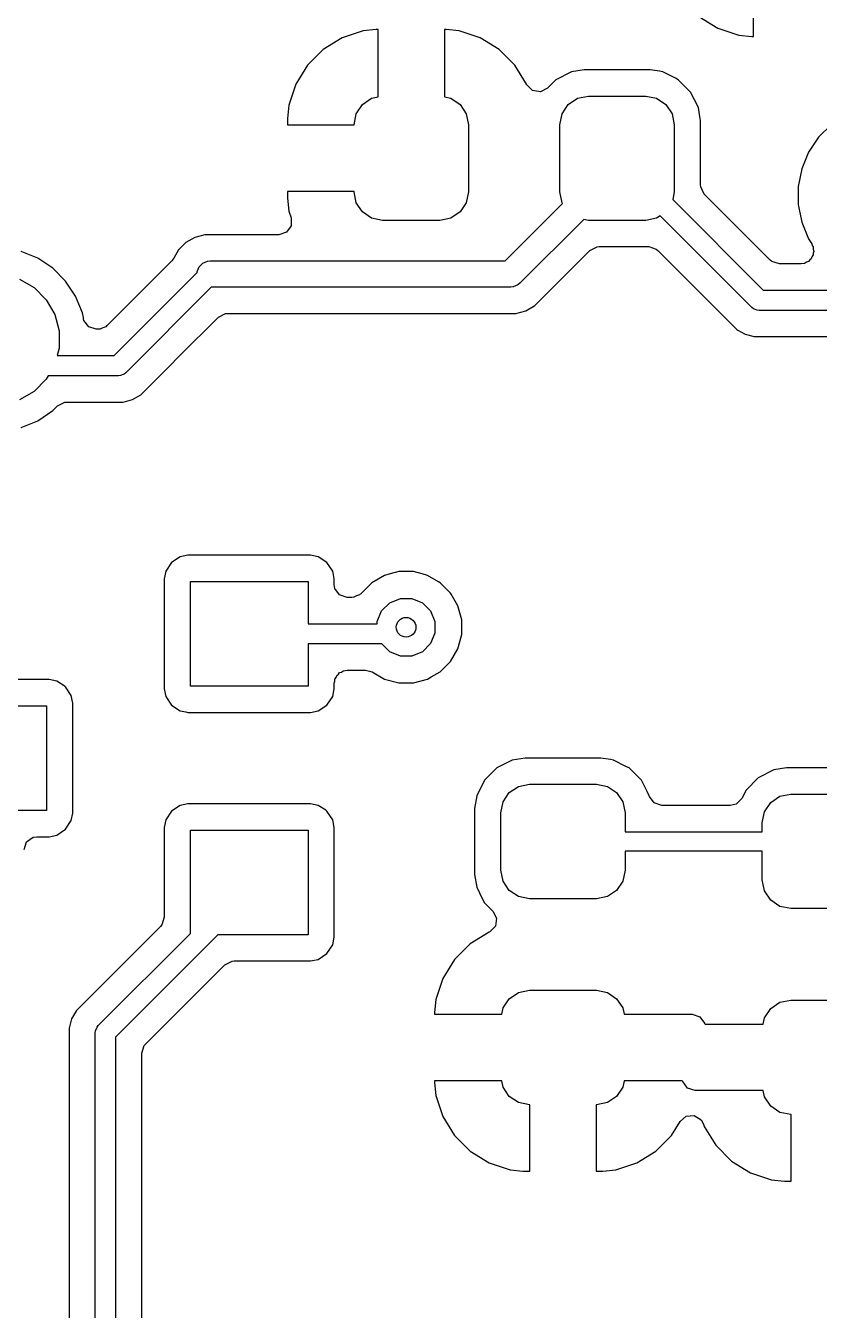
# Model space of a CAD drawing. Extents: x 2.09 to 4.51, y -4.8 to -2.93.
# Drawn here: x 2.9484 to 3.1874, y -4.3591 to -3.9725 of the extents above; entities that cross this region are included whole.
import ezdxf

# ---------------------------------------------------------------- set-up
doc = ezdxf.new("R2010")
doc.units = 0
doc.header["$MEASUREMENT"] = 0
doc.layers.add('BLACK', color=7, linetype='CONTINUOUS')

msp = doc.modelspace()

# ---------------------------------------------------------------- linework, layer by layer
at = {"layer": 'BLACK', "linetype": 'CONTINUOUS'}
for p, q in [((3.16766, -3.97571), (3.16766, -3.95543)), ((3.15118, -3.96969), (3.15687, -3.9732)), ((3.0501, -3.97408), (3.04375, -3.97618)), ((3.05401, -3.97368), (3.0501, -3.97408)), ((3.0501, -3.97408), (3.0501, -3.97408)), ((3.05453, -3.97368), (3.05401, -3.97368)), ((3.05453, -3.99395), (3.05453, -3.97368)), ((3.05453, -3.97368), (3.05453, -3.97368)), ((3.07505, -3.97368), (3.07453, -3.97368)), ((3.07453, -3.97368), (3.07453, -3.97368)), ((3.07453, -3.97368), (3.07453, -3.99395)), ((3.07897, -3.97408), (3.07505, -3.97368)), ((3.08532, -3.97618), (3.07897, -3.97408)), ((3.15687, -3.9732), (3.16322, -3.97531)), ((3.04375, -3.97618), (3.03805, -3.97969)), ((3.09101, -3.97969), (3.08532, -3.97618)), ((3.16322, -3.97531), (3.16714, -3.97571)), ((3.16714, -3.97571), (3.16766, -3.97571)), ((3.03805, -3.97969), (3.03332, -3.98442)), ((3.09574, -3.98442), (3.09101, -3.97969)), ((3.03332, -3.98442), (3.02981, -3.99011)), ((3.09925, -3.99011), (3.09574, -3.98442)), ((3.11663, -3.98578), (3.11276, -3.9864)), ((3.13645, -3.98578), (3.11663, -3.98578)), ((3.11663, -3.98578), (3.11663, -3.98578)), ((3.1393, -3.98623), (3.13645, -3.98578)), ((3.13645, -3.98578), (3.13645, -3.98578)), ((3.10811, -3.98877), (3.10558, -3.9913)), ((3.11276, -3.9864), (3.10811, -3.98877)), ((3.10811, -3.98877), (3.10811, -3.98877)), ((3.11276, -3.9864), (3.11276, -3.9864)), ((3.14032, -3.9864), (3.1393, -3.98623)), ((3.14411, -3.98833), (3.14032, -3.9864)), ((3.14032, -3.9864), (3.14032, -3.9864)), ((3.14498, -3.98877), (3.14411, -3.98833)), ((3.14867, -3.99247), (3.14498, -3.98877)), ((3.02981, -3.99011), (3.02771, -3.99646)), ((3.09929, -3.99019), (3.09925, -3.99011)), ((3.09935, -3.99031), (3.09929, -3.99019)), ((3.10105, -3.99202), (3.09935, -3.99031)), ((3.10343, -3.99239), (3.10105, -3.99202)), ((3.10558, -3.9913), (3.10343, -3.99239)), ((3.15105, -3.99712), (3.14867, -3.99247)), ((3.02771, -3.99646), (3.02731, -4.00038)), ((3.04796, -3.99899), (3.04983, -3.9962)), ((3.04983, -3.9962), (3.05262, -3.99433)), ((3.05262, -3.99433), (3.05453, -3.99395)), ((3.07453, -3.99395), (3.07644, -3.99433)), ((3.07644, -3.99433), (3.07923, -3.9962)), ((3.07923, -3.9962), (3.0811, -3.99899)), ((3.10997, -3.99899), (3.11184, -3.9962)), ((3.11184, -3.9962), (3.11463, -3.99433)), ((3.11463, -3.99433), (3.11793, -3.99368)), ((3.11793, -3.99368), (3.13515, -3.99368)), ((3.13515, -3.99368), (3.13845, -3.99433)), ((3.13845, -3.99433), (3.14124, -3.9962)), ((3.14124, -3.9962), (3.14311, -3.99899)), ((3.15137, -3.99918), (3.15105, -3.99712)), ((3.02731, -4.00038), (3.02731, -4.00238)), ((3.04731, -4.00229), (3.04796, -3.99899)), ((3.0811, -3.99899), (3.08176, -4.00229)), ((3.10932, -4.00229), (3.10997, -3.99899)), ((3.14311, -3.99899), (3.14377, -4.00229)), ((3.15166, -4.00099), (3.15137, -3.99918)), ((3.15166, -4.02039), (3.15166, -4.00099)), ((3.02731, -4.00238), (3.02731, -4.00238)), ((3.02731, -4.00238), (3.04731, -4.00238)), ((3.04731, -4.00238), (3.04731, -4.00229)), ((3.08176, -4.00229), (3.08176, -4.02247)), ((3.10932, -4.02247), (3.10932, -4.00229)), ((3.14377, -4.00229), (3.14377, -4.02247)), ((3.19108, -4.0022), (3.18724, -4.00604)), ((3.18724, -4.00604), (3.18422, -4.01056)), ((3.18422, -4.01056), (3.18214, -4.01558)), ((3.18422, -4.01056), (3.18422, -4.01056)), ((3.18214, -4.01558), (3.18108, -4.02091)), ((3.18214, -4.01558), (3.18214, -4.01558)), ((3.15171, -4.021), (3.15166, -4.02039)), ((3.04731, -4.02238), (3.02731, -4.02238)), ((3.02731, -4.02238), (3.02731, -4.02238)), ((3.02731, -4.02238), (3.02731, -4.02437)), ((3.02731, -4.02437), (3.02771, -4.02829)), ((3.04731, -4.02247), (3.04731, -4.02238)), ((3.04796, -4.02576), (3.04731, -4.02247)), ((3.08176, -4.02247), (3.0811, -4.02576)), ((3.10997, -4.02576), (3.10932, -4.02247)), ((3.14377, -4.02247), (3.1433, -4.02481)), ((3.1528, -4.02315), (3.15171, -4.021)), ((3.17268, -4.04303), (3.1528, -4.02315)), ((3.18108, -4.02091), (3.18108, -4.02634)), ((3.02771, -4.02829), (3.02771, -4.02829)), ((3.02771, -4.02829), (3.02837, -4.03029)), ((3.04983, -4.02856), (3.04796, -4.02576)), ((3.0811, -4.02576), (3.07923, -4.02856)), ((3.09286, -4.04331), (3.11014, -4.02602)), ((3.11014, -4.02602), (3.10997, -4.02576)), ((3.1433, -4.02481), (3.17056, -4.05207)), ((3.18108, -4.02634), (3.18147, -4.02829)), ((3.18147, -4.02829), (3.18194, -4.03064)), ((3.02837, -4.03029), (3.02838, -4.0327)), ((3.05262, -4.03042), (3.04983, -4.02856)), ((3.05592, -4.03108), (3.05262, -4.03042)), ((3.07315, -4.03108), (3.05592, -4.03108)), ((3.07644, -4.03042), (3.07315, -4.03108)), ((3.07923, -4.02856), (3.07644, -4.03042)), ((3.1165, -4.0308), (3.09727, -4.05003)), ((3.11793, -4.03108), (3.1165, -4.0308)), ((3.13515, -4.03108), (3.11793, -4.03108)), ((3.13845, -4.03042), (3.13515, -4.03108)), ((3.13955, -4.02969), (3.13845, -4.03042)), ((3.16713, -4.05728), (3.13955, -4.02969)), ((3.18194, -4.03064), (3.18214, -4.03167)), ((3.18214, -4.03167), (3.18214, -4.03167)), ((3.18214, -4.03167), (3.18422, -4.03669)), ((3.00238, -4.03541), (2.99937, -4.03622)), ((3.02467, -4.03541), (3.00238, -4.03541)), ((3.02469, -4.03541), (3.02467, -4.03541)), ((3.02698, -4.03466), (3.02469, -4.03541)), ((3.02838, -4.0327), (3.02698, -4.03466)), ((2.99447, -4.03998), (2.99302, -4.0425)), ((2.99667, -4.03778), (2.99447, -4.03998)), ((2.99937, -4.03622), (2.99667, -4.03778)), ((2.99667, -4.03778), (2.99667, -4.03778)), ((2.99937, -4.03622), (2.99937, -4.03622)), ((3.11835, -4.04011), (3.1205, -4.03902)), ((3.1205, -4.03902), (3.12111, -4.03897)), ((3.12111, -4.03897), (3.13605, -4.03897)), ((3.13605, -4.03897), (3.13834, -4.03972)), ((3.13834, -4.03972), (3.13881, -4.04011)), ((3.18422, -4.03669), (3.18422, -4.03669)), ((3.18422, -4.03669), (3.18517, -4.03811)), ((3.18517, -4.03811), (3.18532, -4.03863)), ((3.18532, -4.03863), (3.18564, -4.03907)), ((3.18564, -4.03907), (3.18564, -4.03976)), ((3.18564, -4.03976), (3.18583, -4.04043)), ((2.95204, -4.04249), (2.94702, -4.04041)), ((2.95656, -4.04551), (2.95204, -4.04249)), ((2.95204, -4.04249), (2.95204, -4.04249)), ((2.9924, -4.04331), (2.98716, -4.04854)), ((2.99302, -4.0425), (2.9924, -4.04331)), ((3.00175, -4.04397), (3.00317, -4.04338)), ((3.00317, -4.04338), (3.00394, -4.04331)), ((3.00394, -4.04331), (3.09286, -4.04331)), ((3.10396, -4.05451), (3.11835, -4.04011)), ((3.13881, -4.04011), (3.16053, -4.06184)), ((3.17315, -4.04343), (3.17268, -4.04303)), ((3.17544, -4.04417), (3.17315, -4.04343)), ((3.18357, -4.04364), (3.18299, -4.04403)), ((3.18422, -4.04343), (3.18357, -4.04364)), ((3.18454, -4.04299), (3.18422, -4.04343)), ((3.18499, -4.04269), (3.18454, -4.04299)), ((3.18523, -4.04204), (3.18499, -4.04269)), ((3.18564, -4.04148), (3.18523, -4.04204)), ((3.18583, -4.04043), (3.18564, -4.04094)), ((3.18564, -4.04094), (3.18564, -4.04148)), ((2.9604, -4.04935), (2.95656, -4.04551)), ((2.97511, -4.07175), (3.00008, -4.04679)), ((3.00008, -4.04648), (3.00066, -4.04506)), ((3.00008, -4.04679), (3.00008, -4.04648)), ((3.00066, -4.04506), (3.00175, -4.04397)), ((3.18193, -4.04417), (3.17544, -4.04417)), ((3.18299, -4.04403), (3.18193, -4.04417)), ((2.94651, -4.04874), (2.95096, -4.05131)), ((2.95096, -4.05131), (2.95459, -4.05495)), ((2.96342, -4.05387), (2.9604, -4.04935)), ((2.98716, -4.04854), (2.97718, -4.05852)), ((3.00432, -4.05118), (2.97854, -4.07696)), ((3.09449, -4.05118), (3.00432, -4.05118)), ((3.09526, -4.05111), (3.09449, -4.05118)), ((3.09668, -4.05052), (3.09526, -4.05111)), ((3.09727, -4.05003), (3.09668, -4.05052)), ((2.95459, -4.05495), (2.95716, -4.0594)), ((2.96442, -4.05628), (2.96342, -4.05387)), ((2.96342, -4.05387), (2.96342, -4.05387)), ((3.10175, -4.05671), (3.10396, -4.05451)), ((3.17056, -4.05207), (3.23889, -4.05207)), ((2.9655, -4.05888), (2.96442, -4.05628)), ((2.96578, -4.06031), (2.9655, -4.05888)), ((2.97718, -4.05852), (2.97299, -4.06272)), ((3.00644, -4.06022), (3.00859, -4.05912)), ((3.00859, -4.05912), (3.0092, -4.05907)), ((3.0092, -4.05907), (3.09605, -4.05907)), ((3.09605, -4.05907), (3.09905, -4.05827)), ((3.09605, -4.05907), (3.09605, -4.05907)), ((3.09905, -4.05827), (3.10175, -4.05671)), ((3.1676, -4.05766), (3.16713, -4.05728)), ((3.1687, -4.05811), (3.1676, -4.05766)), ((3.1676, -4.05766), (3.1676, -4.05766)), ((3.16929, -4.05817), (3.1687, -4.05811)), ((3.24016, -4.05817), (3.16929, -4.05817)), ((2.95716, -4.0594), (2.95849, -4.06436)), ((2.96586, -4.06072), (2.96578, -4.06031)), ((2.96598, -4.06117), (2.96586, -4.06072)), ((2.96739, -4.06311), (2.96598, -4.06117)), ((2.96968, -4.06386), (2.96739, -4.06311)), ((2.97252, -4.06311), (2.97165, -4.0634)), ((2.97271, -4.06286), (2.97252, -4.06311)), ((2.97299, -4.06272), (2.97271, -4.06286)), ((2.99459, -4.07207), (3.00644, -4.06022)), ((3.16053, -4.06184), (3.16053, -4.06184)), ((3.16053, -4.06184), (3.16257, -4.06388)), ((2.95849, -4.06436), (2.95849, -4.0695)), ((2.97023, -4.06386), (2.96968, -4.06386)), ((2.97084, -4.06381), (2.97023, -4.06386)), ((2.97165, -4.0634), (2.97084, -4.06381)), ((3.16257, -4.06388), (3.16257, -4.06388)), ((3.16257, -4.06388), (3.16294, -4.06409)), ((3.16294, -4.06409), (3.16507, -4.06532)), ((3.16507, -4.06532), (3.16785, -4.06606)), ((3.16785, -4.06606), (3.16785, -4.06606)), ((3.16785, -4.06606), (3.2416, -4.06606)), ((2.95849, -4.0695), (2.95789, -4.07175)), ((2.95789, -4.07175), (2.97511, -4.07175)), ((2.99169, -4.07497), (2.99459, -4.07207)), ((2.9552, -4.07785), (2.95459, -4.07891)), ((2.97638, -4.07785), (2.9552, -4.07785)), ((2.97697, -4.0778), (2.97638, -4.07785)), ((2.97807, -4.07734), (2.97697, -4.0778)), ((2.97854, -4.07696), (2.97807, -4.07734)), ((2.97807, -4.07734), (2.97807, -4.07734)), ((2.9831, -4.08356), (2.99022, -4.07644)), ((2.99022, -4.07644), (2.99169, -4.07497)), ((2.95459, -4.07891), (2.95096, -4.08255)), ((2.95096, -4.08255), (2.94651, -4.08512)), ((2.95802, -4.08689), (2.96016, -4.0858)), ((2.96016, -4.0858), (2.96077, -4.08575)), ((2.96077, -4.08575), (2.97782, -4.08575)), ((2.97782, -4.08575), (2.9806, -4.085)), ((2.97782, -4.08575), (2.97782, -4.08575)), ((2.9806, -4.085), (2.9831, -4.08356)), ((2.95204, -4.09137), (2.95656, -4.08835)), ((2.95656, -4.08835), (2.95802, -4.08689)), ((2.94702, -4.09345), (2.95204, -4.09137)), ((2.99495, -4.13233), (2.99234, -4.13407)), ((2.99725, -4.13187), (2.99495, -4.13233)), ((2.99495, -4.13233), (2.99495, -4.13233)), ((3.03424, -4.13187), (2.99725, -4.13187)), ((2.99725, -4.13187), (2.99725, -4.13187)), ((2.99725, -4.13187), (2.99725, -4.13187)), ((3.03654, -4.13233), (3.03424, -4.13187)), ((3.03424, -4.13187), (3.03424, -4.13187)), ((3.03916, -4.13407), (3.03654, -4.13233)), ((3.03654, -4.13233), (3.03654, -4.13233)), ((3.03654, -4.13233), (3.03654, -4.13233)), ((3.03654, -4.13233), (3.03654, -4.13233)), ((2.99234, -4.13407), (2.9906, -4.13668)), ((2.99234, -4.13407), (2.99234, -4.13407)), ((3.0409, -4.13668), (3.03916, -4.13407)), ((3.03916, -4.13407), (3.03916, -4.13407)), ((2.9906, -4.13668), (2.99014, -4.13899)), ((2.99014, -4.13899), (2.99014, -4.13899)), ((2.99014, -4.13899), (2.99014, -4.17204)), ((2.9906, -4.13668), (2.9906, -4.13668)), ((2.99803, -4.17126), (2.99803, -4.13976)), ((2.99803, -4.13976), (3.03346, -4.13976)), ((3.03346, -4.13976), (3.03346, -4.15246)), ((3.041, -4.13718), (3.0409, -4.13668)), ((3.04136, -4.13899), (3.041, -4.13718)), ((3.04136, -4.14067), (3.04136, -4.13899)), ((3.04136, -4.13899), (3.04136, -4.13899)), ((3.05271, -4.14014), (3.04959, -4.14326)), ((3.05653, -4.13793), (3.05271, -4.14014)), ((3.05271, -4.14014), (3.05271, -4.14014)), ((3.05271, -4.14014), (3.05271, -4.14014)), ((3.05818, -4.13749), (3.05653, -4.13793)), ((3.06079, -4.13679), (3.05818, -4.13749)), ((3.0652, -4.13679), (3.06079, -4.13679)), ((3.06781, -4.13749), (3.0652, -4.13679)), ((3.06946, -4.13793), (3.06781, -4.13749)), ((3.07279, -4.13986), (3.06946, -4.13793)), ((3.06946, -4.13793), (3.06946, -4.13793)), ((3.07328, -4.14014), (3.07279, -4.13986)), ((3.0764, -4.14326), (3.07328, -4.14014)), ((3.04155, -4.14187), (3.04136, -4.14067)), ((3.04296, -4.14382), (3.04155, -4.14187)), ((3.04526, -4.14457), (3.04296, -4.14382)), ((3.04809, -4.1441), (3.04727, -4.14452)), ((3.04895, -4.14382), (3.04809, -4.1441)), ((3.04914, -4.14357), (3.04895, -4.14382)), ((3.04942, -4.14343), (3.04914, -4.14357)), ((3.04959, -4.14326), (3.04942, -4.14343)), ((3.04959, -4.14326), (3.04959, -4.14326)), ((3.07658, -4.14357), (3.0764, -4.14326)), ((3.0786, -4.14708), (3.07658, -4.14357)), ((3.04666, -4.14457), (3.04526, -4.14457)), ((3.04727, -4.14452), (3.04666, -4.14457)), ((3.05563, -4.14862), (3.05807, -4.14618)), ((3.05807, -4.14618), (3.06126, -4.14486)), ((3.06126, -4.14486), (3.06472, -4.14486)), ((3.06472, -4.14486), (3.06791, -4.14618)), ((3.06791, -4.14618), (3.07036, -4.14862)), ((3.07974, -4.15134), (3.0786, -4.14708)), ((3.0786, -4.14708), (3.0786, -4.14708)), ((3.0786, -4.14708), (3.0786, -4.14708)), ((3.0543, -4.15182), (3.05563, -4.14862)), ((3.0543, -4.15246), (3.0543, -4.15182)), ((3.07036, -4.14862), (3.07168, -4.15182)), ((3.07168, -4.15182), (3.07168, -4.15527)), ((3.07974, -4.15575), (3.07974, -4.15134)), ((3.03346, -4.15246), (3.0543, -4.15246)), ((3.07168, -4.15527), (3.07036, -4.15846)), ((3.0786, -4.16001), (3.07974, -4.15575)), ((3.05573, -4.15856), (3.03346, -4.15856)), ((3.03346, -4.15856), (3.03346, -4.17126)), ((3.05807, -4.16091), (3.05573, -4.15856)), ((3.07036, -4.15846), (3.06791, -4.16091)), ((3.06126, -4.16223), (3.05807, -4.16091)), ((3.06472, -4.16223), (3.06126, -4.16223)), ((3.06791, -4.16091), (3.06472, -4.16223)), ((3.0764, -4.16383), (3.0786, -4.16001)), ((3.0426, -4.1677), (3.04296, -4.1672)), ((3.04296, -4.1672), (3.04355, -4.16701)), ((3.04355, -4.16701), (3.04405, -4.16665)), ((3.04405, -4.16665), (3.04526, -4.16646)), ((3.04526, -4.16646), (3.05081, -4.16646)), ((3.05081, -4.16646), (3.05276, -4.16698)), ((3.05276, -4.16698), (3.05653, -4.16915)), ((3.07059, -4.1685), (3.07328, -4.16695)), ((3.07328, -4.16695), (3.0764, -4.16383)), ((2.9555, -4.16927), (2.91851, -4.16927)), ((2.9578, -4.16973), (2.9555, -4.16927)), ((2.9555, -4.16927), (2.9555, -4.16927)), ((2.96028, -4.17138), (2.9578, -4.16973)), ((2.9578, -4.16973), (2.9578, -4.16973)), ((2.9578, -4.16973), (2.9578, -4.16973)), ((2.9578, -4.16973), (2.9578, -4.16973)), ((2.96042, -4.17147), (2.96028, -4.17138)), ((3.03346, -4.17126), (2.99803, -4.17126)), ((3.04136, -4.17035), (3.04155, -4.16977)), ((3.04136, -4.17204), (3.04136, -4.17035)), ((3.04155, -4.16915), (3.04191, -4.16865)), ((3.04155, -4.16977), (3.04155, -4.16915)), ((3.04191, -4.16865), (3.0421, -4.16806)), ((3.0421, -4.16806), (3.0426, -4.1677)), ((3.05653, -4.16915), (3.05653, -4.16915)), ((3.05653, -4.16915), (3.05653, -4.16915)), ((3.05653, -4.16915), (3.05653, -4.16915)), ((3.05653, -4.16915), (3.06079, -4.1703)), ((3.06079, -4.1703), (3.06079, -4.1703)), ((3.06079, -4.1703), (3.0652, -4.1703)), ((3.0652, -4.1703), (3.06946, -4.16915)), ((3.0652, -4.1703), (3.0652, -4.1703)), ((3.06946, -4.16915), (3.07059, -4.1685)), ((3.06946, -4.16915), (3.06946, -4.16915)), ((3.06946, -4.16915), (3.06946, -4.16915)), ((2.96216, -4.17409), (2.96042, -4.17147)), ((2.96262, -4.17639), (2.96216, -4.17409)), ((2.99014, -4.17204), (2.99014, -4.17204)), ((2.99014, -4.17204), (2.9906, -4.17434)), ((2.9906, -4.17434), (2.9906, -4.17434)), ((2.9906, -4.17434), (2.99234, -4.17695)), ((3.03916, -4.17695), (3.0409, -4.17434)), ((3.0409, -4.17434), (3.04136, -4.17204)), ((2.91929, -4.17717), (2.95472, -4.17717)), ((2.95472, -4.17717), (2.95472, -4.20866)), ((2.96262, -4.20944), (2.96262, -4.17639)), ((2.99234, -4.17695), (2.99234, -4.17695)), ((2.99234, -4.17695), (2.99495, -4.1787)), ((2.99495, -4.1787), (2.9967, -4.17904)), ((2.9967, -4.17904), (2.99725, -4.17915)), ((2.99725, -4.17915), (2.99725, -4.17915)), ((2.99725, -4.17915), (2.99725, -4.17915)), ((2.99725, -4.17915), (2.99725, -4.17915)), ((2.99725, -4.17915), (3.03424, -4.17915)), ((3.03424, -4.17915), (3.03654, -4.1787)), ((3.03424, -4.17915), (3.03424, -4.17915)), ((3.03654, -4.1787), (3.03916, -4.17695)), ((3.09498, -4.19351), (3.09032, -4.19588)), ((3.09885, -4.19289), (3.09498, -4.19351)), ((3.09498, -4.19351), (3.09498, -4.19351)), ((3.12162, -4.19289), (3.09885, -4.19289)), ((3.09885, -4.19289), (3.09885, -4.19289)), ((3.12452, -4.19335), (3.12162, -4.19289)), ((3.12162, -4.19289), (3.12162, -4.19289)), ((3.12549, -4.19351), (3.12452, -4.19335)), ((3.1294, -4.1955), (3.12549, -4.19351)), ((3.12549, -4.19351), (3.12549, -4.19351)), ((3.09032, -4.19588), (3.08663, -4.19958)), ((3.13015, -4.19588), (3.1294, -4.1955)), ((3.13384, -4.19958), (3.13015, -4.19588)), ((3.17372, -4.19646), (3.16906, -4.19883)), ((3.17759, -4.19585), (3.17372, -4.19646)), ((3.17372, -4.19646), (3.17372, -4.19646)), ((3.20036, -4.19585), (3.17759, -4.19585)), ((3.17759, -4.19585), (3.17759, -4.19585)), ((3.08663, -4.19958), (3.08425, -4.20424)), ((3.09406, -4.20331), (3.09685, -4.20144)), ((3.09685, -4.20144), (3.10015, -4.20079)), ((3.10015, -4.20079), (3.12032, -4.20079)), ((3.12032, -4.20079), (3.12362, -4.20144)), ((3.12362, -4.20144), (3.12641, -4.20331)), ((3.13556, -4.20295), (3.13384, -4.19958)), ((3.16906, -4.19883), (3.16537, -4.20253)), ((3.16906, -4.19883), (3.16906, -4.19883)), ((3.08425, -4.20424), (3.08364, -4.2081)), ((3.08425, -4.20424), (3.08425, -4.20424)), ((3.09154, -4.2094), (3.09219, -4.2061)), ((3.09219, -4.2061), (3.09406, -4.20331)), ((3.12641, -4.20331), (3.12828, -4.2061)), ((3.12828, -4.2061), (3.12894, -4.2094)), ((3.13622, -4.20424), (3.13556, -4.20295)), ((3.1363, -4.20447), (3.13622, -4.20424)), ((3.13771, -4.20642), (3.1363, -4.20447)), ((3.1363, -4.20447), (3.1363, -4.20447)), ((3.16409, -4.20504), (3.16239, -4.20674)), ((3.16537, -4.20253), (3.16409, -4.20504)), ((3.1728, -4.20626), (3.17559, -4.2044)), ((3.17559, -4.2044), (3.17889, -4.20374)), ((3.17889, -4.20374), (3.19906, -4.20374)), ((2.95472, -4.20866), (2.94006, -4.20866)), ((2.96216, -4.21174), (2.96262, -4.20944)), ((2.99234, -4.20888), (2.9906, -4.21149)), ((2.99495, -4.20713), (2.99234, -4.20888)), ((2.99234, -4.20888), (2.99234, -4.20888)), ((2.99725, -4.20667), (2.99495, -4.20713)), ((2.99495, -4.20713), (2.99495, -4.20713)), ((3.03424, -4.20667), (2.99725, -4.20667)), ((2.99725, -4.20667), (2.99725, -4.20667)), ((2.99725, -4.20667), (2.99725, -4.20667)), ((3.03654, -4.20713), (3.03424, -4.20667)), ((3.03424, -4.20667), (3.03424, -4.20667)), ((3.03878, -4.20862), (3.03654, -4.20713)), ((3.03654, -4.20713), (3.03654, -4.20713)), ((3.03654, -4.20713), (3.03654, -4.20713)), ((3.03654, -4.20713), (3.03654, -4.20713)), ((3.03916, -4.20888), (3.03878, -4.20862)), ((3.0409, -4.21149), (3.03916, -4.20888)), ((3.08364, -4.2081), (3.08364, -4.22792)), ((3.09154, -4.22662), (3.09154, -4.2094)), ((3.12894, -4.2094), (3.12894, -4.21506)), ((3.14, -4.20717), (3.13771, -4.20642)), ((3.16062, -4.20717), (3.14, -4.20717)), ((3.16239, -4.20674), (3.16062, -4.20717)), ((3.17028, -4.21235), (3.17093, -4.20906)), ((3.17093, -4.20906), (3.1728, -4.20626)), ((2.96042, -4.21435), (2.96216, -4.21174)), ((2.9906, -4.21149), (2.99014, -4.21379)), ((2.99014, -4.21379), (2.99014, -4.21379)), ((2.99014, -4.21379), (2.99014, -4.2408)), ((2.9906, -4.21149), (2.9906, -4.21149)), ((3.04136, -4.21379), (3.0409, -4.21149)), ((3.04136, -4.24684), (3.04136, -4.21379)), ((3.17028, -4.21506), (3.17028, -4.21235)), ((2.9487, -4.21816), (2.95065, -4.21675)), ((2.95065, -4.21675), (2.95185, -4.21656)), ((2.95185, -4.21656), (2.9555, -4.21656)), ((2.9555, -4.21656), (2.9578, -4.2161)), ((2.9555, -4.21656), (2.9555, -4.21656)), ((2.9578, -4.2161), (2.96042, -4.21435)), ((2.99803, -4.24568), (2.99803, -4.21457)), ((2.99803, -4.21457), (3.03346, -4.21457)), ((3.03346, -4.21457), (3.03346, -4.24606)), ((3.12894, -4.21506), (3.17028, -4.21506)), ((2.94795, -4.22045), (2.9487, -4.21816)), ((3.17028, -4.22096), (3.12894, -4.22096)), ((3.12894, -4.22096), (3.12894, -4.22662)), ((3.17028, -4.22958), (3.17028, -4.22096)), ((3.08364, -4.22792), (3.08425, -4.23179)), ((3.09219, -4.22992), (3.09154, -4.22662)), ((3.12894, -4.22662), (3.12828, -4.22992)), ((3.08425, -4.23179), (3.08425, -4.23179)), ((3.08425, -4.23179), (3.08595, -4.23513)), ((3.09406, -4.23271), (3.09219, -4.22992)), ((3.09685, -4.23458), (3.09406, -4.23271)), ((3.12641, -4.23271), (3.12362, -4.23458)), ((3.12828, -4.22992), (3.12641, -4.23271)), ((3.17093, -4.23287), (3.17028, -4.22958)), ((3.1728, -4.23567), (3.17093, -4.23287)), ((3.08595, -4.23513), (3.08663, -4.23645)), ((3.08663, -4.23645), (3.08916, -4.23898)), ((3.10015, -4.23524), (3.09685, -4.23458)), ((3.12032, -4.23524), (3.10015, -4.23524)), ((3.12362, -4.23458), (3.12032, -4.23524)), ((3.17559, -4.23753), (3.1728, -4.23567)), ((2.99014, -4.2408), (2.98939, -4.24309)), ((3.08916, -4.23898), (3.09025, -4.24112)), ((3.17889, -4.23819), (3.17559, -4.23753)), ((3.19906, -4.23819), (3.17889, -4.23819)), ((2.989, -4.24356), (2.96572, -4.26683)), ((2.98939, -4.24309), (2.989, -4.24356)), ((3.08987, -4.2435), (3.08817, -4.24521)), ((3.09025, -4.24112), (3.08987, -4.2435)), ((2.97028, -4.27343), (2.99803, -4.24568)), ((3.00628, -4.24606), (2.97549, -4.27685)), ((3.03346, -4.24606), (3.00628, -4.24606)), ((3.0409, -4.24914), (3.04136, -4.24684)), ((3.08797, -4.2453), (3.08228, -4.24881)), ((3.08805, -4.24526), (3.08797, -4.2453)), ((3.08817, -4.24521), (3.08805, -4.24526)), ((3.03654, -4.2535), (3.03916, -4.25175)), ((3.03916, -4.25175), (3.0409, -4.24914)), ((3.08228, -4.24881), (3.07755, -4.25354)), ((2.98453, -4.27898), (3.00841, -4.2551)), ((3.00841, -4.2551), (3.01056, -4.254)), ((3.01056, -4.254), (3.01117, -4.25396)), ((3.01117, -4.25396), (3.03424, -4.25396)), ((3.03424, -4.25396), (3.03654, -4.2535)), ((3.03424, -4.25396), (3.03424, -4.25396)), ((3.07755, -4.25354), (3.07404, -4.25923)), ((3.07404, -4.25923), (3.07194, -4.26558)), ((3.09406, -4.26532), (3.09685, -4.26345)), ((3.09685, -4.26345), (3.10015, -4.2628)), ((3.10015, -4.2628), (3.12032, -4.2628)), ((3.12032, -4.2628), (3.12362, -4.26345)), ((3.12362, -4.26345), (3.12641, -4.26532)), ((2.96572, -4.26683), (2.96368, -4.26887)), ((2.96572, -4.26683), (2.96572, -4.26683)), ((3.07194, -4.26558), (3.07154, -4.2695)), ((3.09219, -4.26811), (3.09406, -4.26532)), ((3.12641, -4.26532), (3.12828, -4.26811)), ((3.1728, -4.26827), (3.17559, -4.2664)), ((3.17559, -4.2664), (3.17889, -4.26575)), ((3.17889, -4.26575), (3.19906, -4.26575)), ((2.96224, -4.27137), (2.9615, -4.27415)), ((2.96368, -4.26887), (2.96224, -4.27137)), ((2.96224, -4.27137), (2.96224, -4.27137)), ((2.96224, -4.27137), (2.96224, -4.27137)), ((2.96368, -4.26887), (2.96368, -4.26887)), ((3.07154, -4.2695), (3.07154, -4.27002)), ((3.07154, -4.27002), (3.07154, -4.27002)), ((3.07154, -4.27002), (3.09181, -4.27002)), ((3.09181, -4.27002), (3.09219, -4.26811)), ((3.12828, -4.26811), (3.12866, -4.27002)), ((3.12866, -4.27002), (3.14917, -4.27002)), ((3.14917, -4.27002), (3.15146, -4.27076)), ((3.15146, -4.27076), (3.15288, -4.27271)), ((3.17055, -4.27297), (3.17093, -4.27106)), ((3.17093, -4.27106), (3.1728, -4.26827)), ((2.9615, -4.27415), (2.9615, -4.50643)), ((2.96939, -4.27559), (2.96945, -4.275)), ((2.96939, -4.50787), (2.96939, -4.27559)), ((2.96945, -4.275), (2.9699, -4.2739)), ((2.9699, -4.2739), (2.97028, -4.27343)), ((3.15288, -4.27271), (3.15289, -4.27279)), ((3.15289, -4.27279), (3.15307, -4.27297)), ((3.15307, -4.27297), (3.17055, -4.27297)), ((2.97549, -4.27685), (2.97549, -4.50661)), ((2.98339, -4.28174), (2.98413, -4.27945)), ((2.98413, -4.27945), (2.98453, -4.27898)), ((2.98339, -4.29002), (2.98339, -4.28174)), ((2.98339, -4.32082), (2.98339, -4.29002)), ((3.09181, -4.29002), (3.07154, -4.29002)), ((3.07154, -4.29002), (3.07154, -4.29002)), ((3.07154, -4.29002), (3.07154, -4.29054)), ((3.07154, -4.29054), (3.07194, -4.29446)), ((3.09219, -4.29193), (3.09181, -4.29002)), ((3.12866, -4.29002), (3.12828, -4.29193)), ((3.14614, -4.29002), (3.12866, -4.29002)), ((3.14632, -4.2902), (3.14614, -4.29002)), ((3.14633, -4.29028), (3.14632, -4.2902)), ((3.14775, -4.29223), (3.14633, -4.29028)), ((3.07194, -4.29446), (3.07194, -4.29446)), ((3.07194, -4.29446), (3.07404, -4.30081)), ((3.09406, -4.29472), (3.09219, -4.29193)), ((3.09685, -4.29659), (3.09406, -4.29472)), ((3.12641, -4.29472), (3.12362, -4.29659)), ((3.12828, -4.29193), (3.12641, -4.29472)), ((3.15004, -4.29297), (3.14775, -4.29223)), ((3.17055, -4.29297), (3.15004, -4.29297)), ((3.17093, -4.29488), (3.17055, -4.29297)), ((3.1728, -4.29767), (3.17093, -4.29488)), ((3.10015, -4.29724), (3.09685, -4.29659)), ((3.10024, -4.29724), (3.10015, -4.29724)), ((3.10024, -4.31724), (3.10024, -4.29724)), ((3.12032, -4.29724), (3.12024, -4.29724)), ((3.12024, -4.29724), (3.12024, -4.31724)), ((3.12362, -4.29659), (3.12032, -4.29724)), ((3.17559, -4.29954), (3.1728, -4.29767)), ((3.07404, -4.30081), (3.07755, -4.3065)), ((3.14292, -4.3065), (3.14554, -4.30226)), ((3.14554, -4.30226), (3.14737, -4.3007)), ((3.14737, -4.3007), (3.14978, -4.30052)), ((3.14978, -4.30052), (3.15183, -4.30178)), ((3.15183, -4.30178), (3.15255, -4.30308)), ((3.17889, -4.3002), (3.17559, -4.29954)), ((3.17898, -4.3002), (3.17889, -4.3002)), ((3.17898, -4.3202), (3.17898, -4.3002)), ((3.07755, -4.3065), (3.08228, -4.31123)), ((3.13819, -4.31123), (3.14292, -4.3065)), ((3.15255, -4.30308), (3.15278, -4.30376)), ((3.15278, -4.30376), (3.15629, -4.30945)), ((3.15629, -4.30945), (3.16102, -4.31418)), ((3.08228, -4.31123), (3.08797, -4.31474)), ((3.1325, -4.31474), (3.13819, -4.31123)), ((3.16102, -4.31418), (3.16671, -4.31769)), ((3.08797, -4.31474), (3.09432, -4.31684)), ((3.09432, -4.31684), (3.09824, -4.31724)), ((3.09824, -4.31724), (3.10024, -4.31724)), ((3.12024, -4.31724), (3.12024, -4.31724)), ((3.12024, -4.31724), (3.12223, -4.31724)), ((3.12223, -4.31724), (3.12615, -4.31684)), ((3.12615, -4.31684), (3.1325, -4.31474)), ((3.12615, -4.31684), (3.12615, -4.31684)), ((3.16671, -4.31769), (3.17306, -4.3198)), ((2.98339, -4.36817), (2.98339, -4.32082)), ((3.17306, -4.3198), (3.17698, -4.3202)), ((3.17698, -4.3202), (3.17898, -4.3202))]:
    msp.add_line(p, q, dxfattribs=at)
at = {"layer": 'BLACK'}
msp.add_circle((3.06299, -4.15354), 0.00295, dxfattribs=at)
at = {"layer": 'WHITE'}
msp.add_circle((3.06299, -4.15354), 0.00295, dxfattribs=at)

doc.saveas('drawing.dxf')
